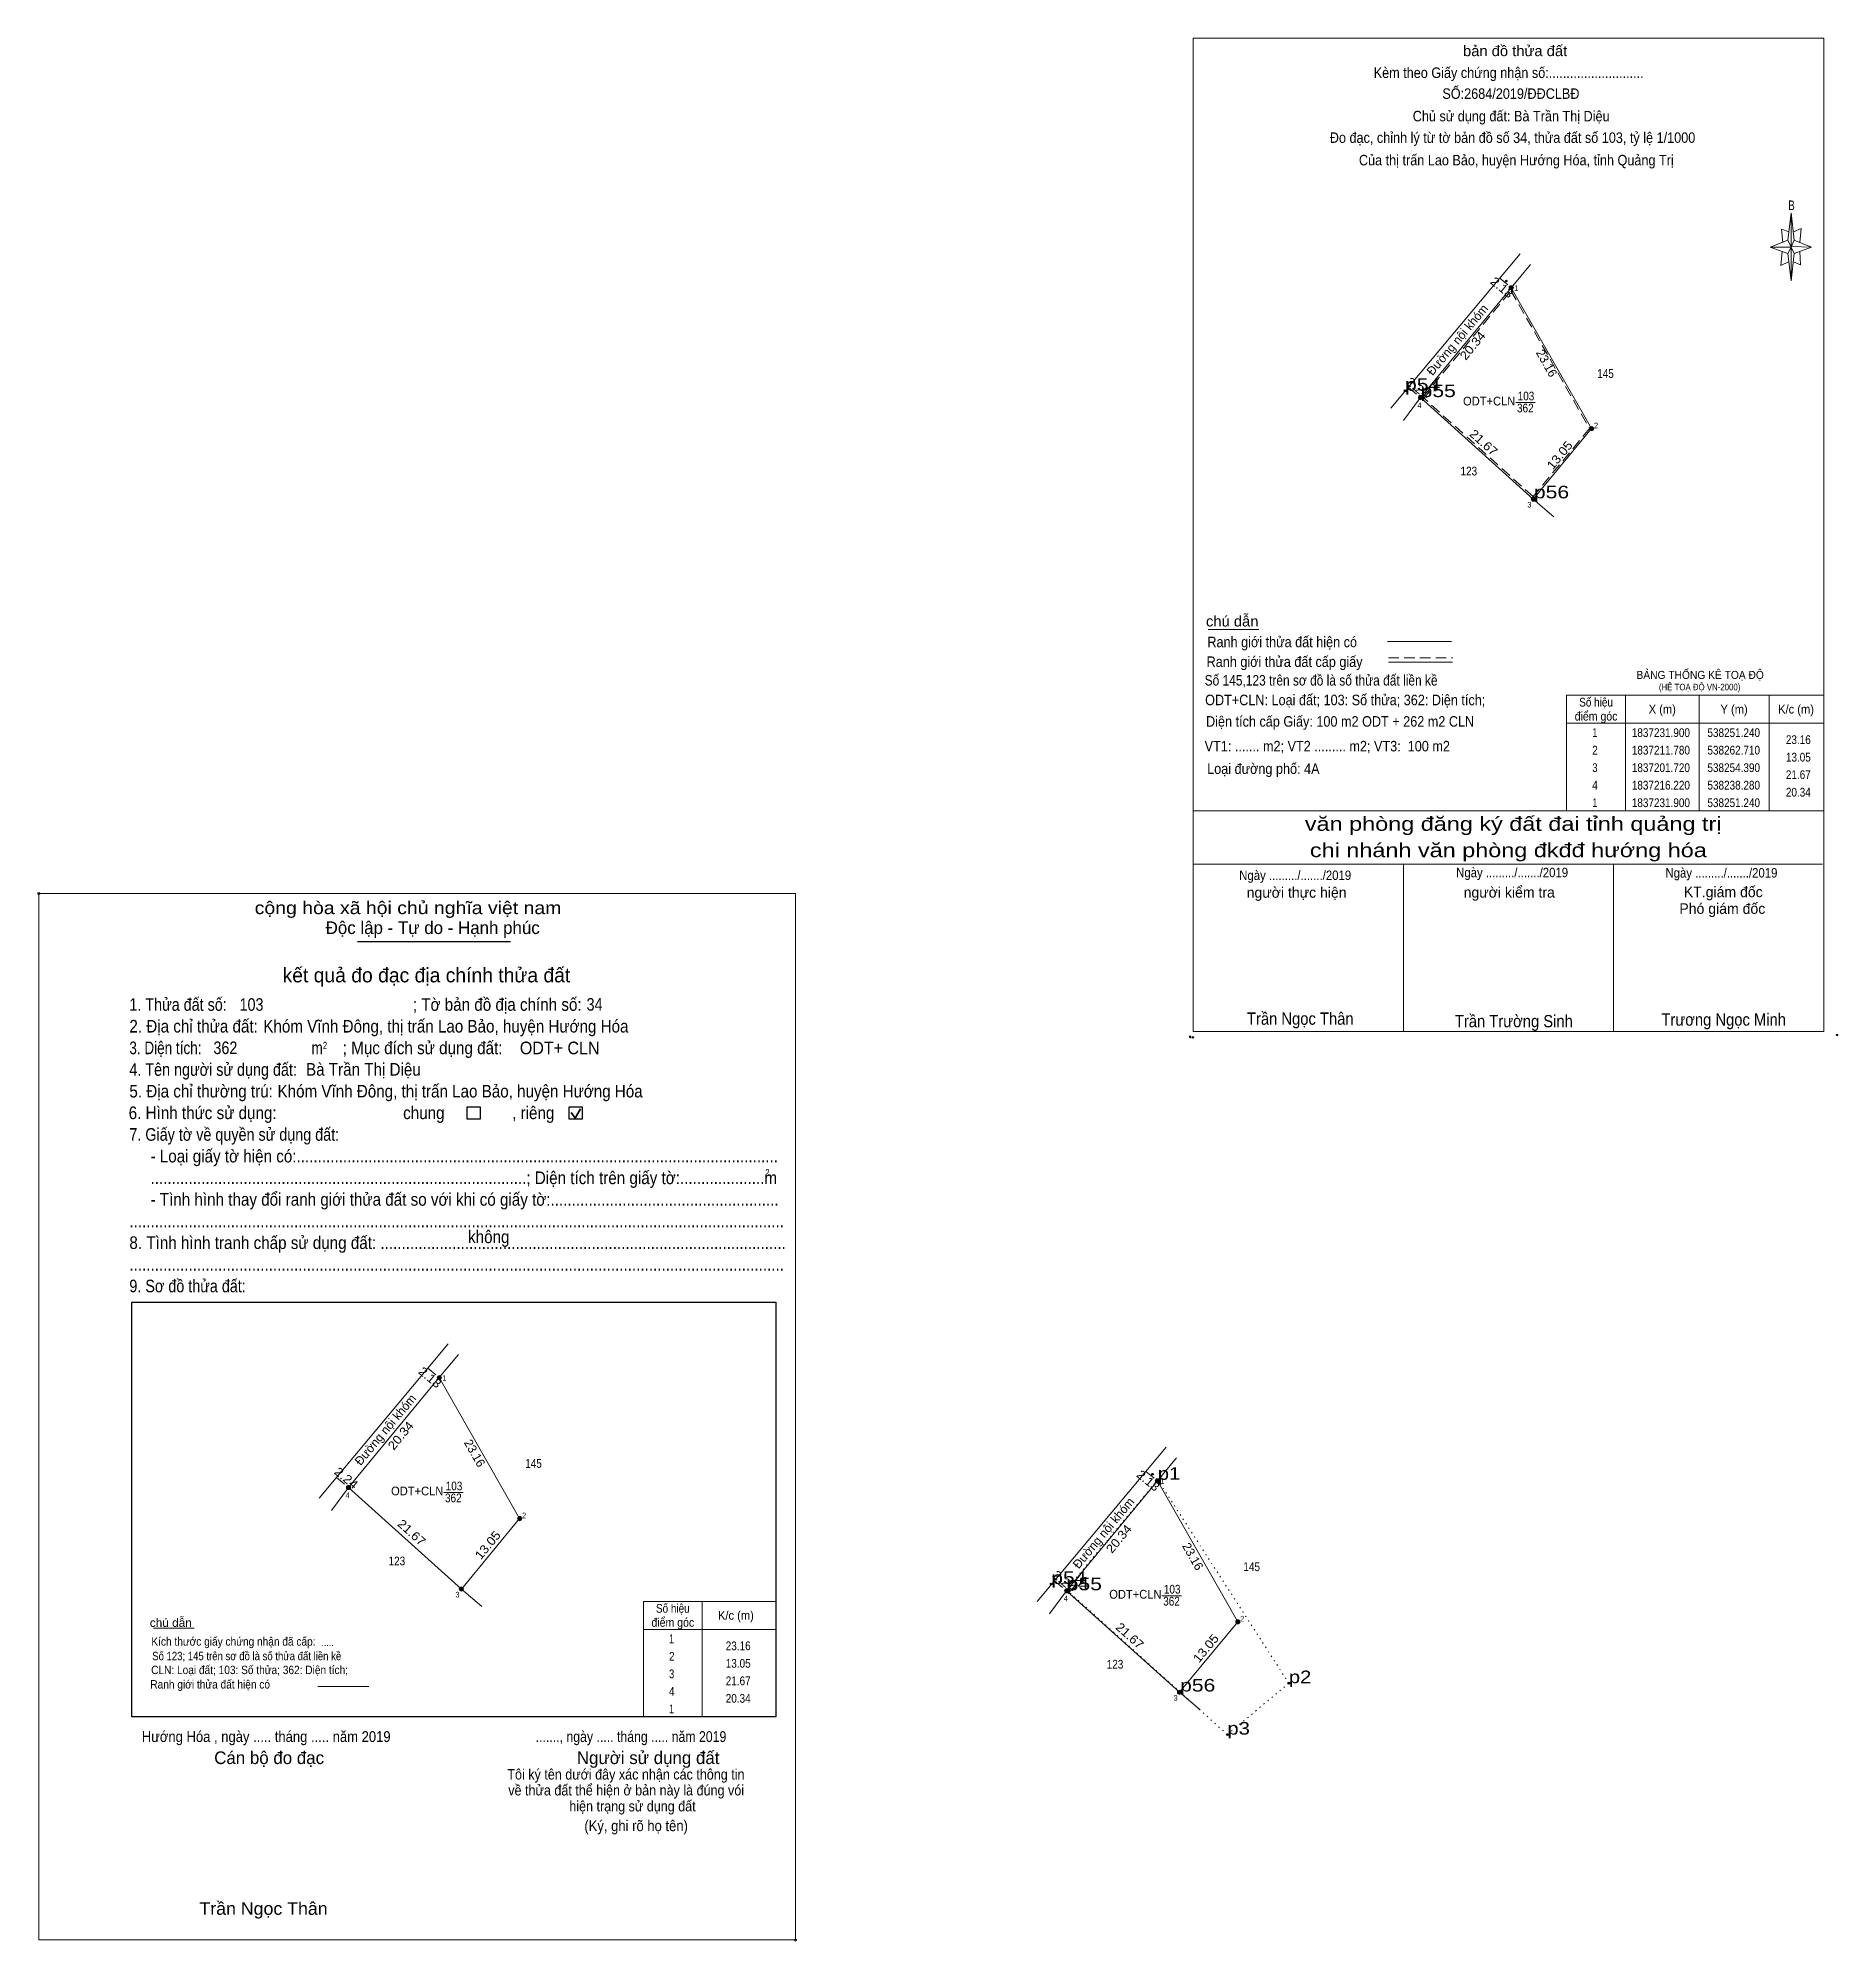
# Model space of a CAD drawing. Header units: metres. Extents: x 538091 to 538348, y 1837166 to 1837438.
import ezdxf
from ezdxf.enums import TextEntityAlignment as Align

# ---------------------------------------------------------------- set-up
doc = ezdxf.new("R2010")
doc.units = ezdxf.units.M
doc.header["$LTSCALE"] = 0.5
doc.header["$PDMODE"] = 32
doc.header["$PDSIZE"] = 0.25
doc.linetypes.add('DOTTED', pattern=[1.5, 0.3, -1.2])
doc.linetypes.add('MEDIUM_DASHED', pattern=[4.5, 3, -1.5])
for name, color, linetype, lineweight in [('1', 7, 'Continuous', 13), ('10', 7, 'Continuous', 13), ('17', 7, 'Continuous', 13), ('2', 7, 'Continuous', 25), ('28', 7, 'Continuous', 13), ('5', 7, 'Continuous', 13), ('6', 7, 'Continuous', 13), ('63', 7, 'Continuous', 13), ('8', 7, 'DOTTED', 13)]:
    doc.layers.add(name, color=color, linetype=linetype, lineweight=lineweight)
doc.layers.add('12', color=7, linetype='Continuous')
doc.layers.add('7', color=7, linetype='Continuous')

msp = doc.modelspace()

# ---------------------------------------------------------------- hatches: boundary and pattern name
at = {"layer": '63'}
for points in [[(538302.05, 1837402.22, 1), (538301.45, 1837402.22, 1)], [(538289.09, 1837386.54, 1), (538288.49, 1837386.54, 1)], [(538313.52, 1837382.1, 1), (538312.92, 1837382.1, 1)], [(538305.2, 1837372.04, 1), (538304.6, 1837372.04, 1)], [(538149.02, 1837246.64, 1), (538148.42, 1837246.64, 1)], [(538136.06, 1837230.96, 1), (538135.46, 1837230.96, 1)], [(538251.54, 1837231.9, 1), (538250.94, 1837231.9, 1)], [(538160.49, 1837226.52, 1), (538159.89, 1837226.52, 1)], [(538152.17, 1837216.46, 1), (538151.57, 1837216.46, 1)], [(538238.58, 1837216.22, 1), (538237.98, 1837216.22, 1)], [(538263.01, 1837211.78, 1), (538262.41, 1837211.78, 1)], [(538254.69, 1837201.72, 1), (538254.09, 1837201.72, 1)]]:
    msp.add_hatch(color=256, dxfattribs=at).paths.add_polyline_path(points)

# ---------------------------------------------------------------- linework, layer by layer
at = {"layer": '1'}
for p, q in [((538288.79, 1837386.54), (538301.75, 1837402.22)), ((538135.76, 1837230.96), (538148.72, 1837246.64)), ((538238.28, 1837216.22), (538251.24, 1837231.9))]:
    msp.add_line(p, q, dxfattribs=at)
at = {"layer": '1', "linetype": 'MEDIUM_DASHED'}
msp.add_lwpolyline([(538301.71, 1837401.78), (538312.92, 1837382.13), (538304.87, 1837372.4), (538289.14, 1837386.57)], close=True, dxfattribs=at)
at = {"layer": '1'}
for points in [[(538148.72, 1837246.64), (538160.19, 1837226.52), (538151.87, 1837216.46), (538135.76, 1837230.96)], [(538251.24, 1837231.9), (538262.71, 1837211.78), (538254.39, 1837201.72), (538238.28, 1837216.22)]]:
    msp.add_lwpolyline(points, close=True, dxfattribs=at)
at = {"layer": '10'}
for p, q in [((538303, 1837407.04), (538284.58, 1837385)), ((538301.75, 1837402.22), (538304.49, 1837405.52)), ((538286.36, 1837383.25), (538288.79, 1837386.54)), ((538304.9, 1837372.04), (538313.22, 1837382.1)), ((538149.97, 1837251.46), (538131.55, 1837229.42)), ((538148.72, 1837246.64), (538151.46, 1837249.94)), ((538252.49, 1837236.72), (538234.07, 1837214.68)), ((538251.24, 1837231.9), (538253.98, 1837235.2)), ((538133.33, 1837227.67), (538135.76, 1837230.96)), ((538151.87, 1837216.46), (538160.19, 1837226.52)), ((538235.85, 1837212.93), (538238.28, 1837216.22)), ((538254.39, 1837201.72), (538262.71, 1837211.78))]:
    msp.add_line(p, q, dxfattribs=at)
for points in [[(538288.79, 1837386.54), (538304.9, 1837372.04), (538307.83, 1837369.53)], [(538135.76, 1837230.96), (538151.87, 1837216.46), (538154.8, 1837213.95)], [(538238.28, 1837216.22), (538254.39, 1837201.72), (538257.32, 1837199.21)]]:
    msp.add_lwpolyline(points, dxfattribs=at)
at = {"layer": '17'}
for p, q in [((538258.48, 1837353.45), (538265.72, 1837353.45)), ((538107.93, 1837210.88), (538113.72, 1837210.88))]:
    msp.add_line(p, q, dxfattribs=at)
at = {"layer": '2'}
for p, q in [((538137.06, 1837308.9), (538158.9, 1837308.9)), ((538104.82, 1837257.39), (538196.76, 1837257.39)), ((538196.76, 1837257.39), (538196.76, 1837198.2))]:
    msp.add_line(p, q, dxfattribs=at)
at = {"layer": '2', "lineweight": 35}
for p, q in [((538167.53, 1837284.49), (538168.14, 1837283.69)), ((538168.14, 1837283.69), (538168.89, 1837285.03))]:
    msp.add_line(p, q, dxfattribs=at)
at = {"layer": '2', "lineweight": 13}
msp.add_lwpolyline([(538091.57, 1837315.75), (538199.58, 1837315.75), (538199.58, 1837166.37), (538091.57, 1837166.37)], close=True, dxfattribs=at)
at = {"layer": '2'}
for points in [[(538152.69, 1837285.28), (538154.55, 1837285.28), (538154.55, 1837283.55), (538152.69, 1837283.55)], [(538167.28, 1837285.28), (538169.14, 1837285.28), (538169.14, 1837283.55), (538167.28, 1837283.55)]]:
    msp.add_lwpolyline(points, close=True, dxfattribs=at)
msp.add_lwpolyline([(538196.76, 1837198.2), (538104.82, 1837198.2), (538104.82, 1837257.39)], dxfattribs=at)
for p in [(538091.57, 1837315.75), (538199.58, 1837166.37)]:
    msp.add_point(p, dxfattribs=at)
at = {"layer": '28'}
for p, q in [((538301.75, 1837402.22), (538313.22, 1837382.1)), ((538148.72, 1837246.64), (538160.19, 1837226.52)), ((538251.24, 1837231.9), (538262.71, 1837211.78))]:
    msp.add_line(p, q, dxfattribs=at)
at = {"layer": '5'}
for p, q in [((538341.23, 1837408.99), (538341.73, 1837412.89)), ((538341.23, 1837407.09), (538338.73, 1837407.99)), ((538342.13, 1837408.99), (538344.63, 1837407.99)), ((538342.13, 1837407.09), (538341.73, 1837403.19)), ((538343.03, 1837405.49), (538342.03, 1837405.89)), ((538342.93, 1837407.39), (538343.03, 1837405.49)), ((538256.36, 1837327.55), (538346.36, 1837327.55)), ((538256.36, 1837319.95), (538346.16, 1837319.95)), ((538256.36, 1837319.95), (538346.16, 1837319.95)), ((538256.36, 1837319.95), (538346.16, 1837319.95)), ((538286.36, 1837296.05), (538286.36, 1837319.95)), ((538316.36, 1837296.05), (538316.36, 1837319.95))]:
    msp.add_line(p, q, dxfattribs=at)
for points in [[(538256.36, 1837437.85), (538346.36, 1837437.85), (538346.36, 1837296.05), (538256.36, 1837296.05)], [(538341.73, 1837412.89), (538342.13, 1837408.99), (538341.73, 1837407.99)], [(538341.73, 1837407.99), (538338.73, 1837407.99), (538341.23, 1837408.99), (538342.13, 1837407.09), (538344.63, 1837407.99), (538341.73, 1837408.09)], [(538341.73, 1837407.99), (538341.73, 1837403.19), (538341.23, 1837407.09)]]:
    msp.add_lwpolyline(points, close=True, dxfattribs=at)
for points in [[(538341.43, 1837410.19), (538340.33, 1837410.59), (538340.53, 1837408.69)], [(538342.03, 1837410.19), (538343.13, 1837410.69), (538342.93, 1837408.69)], [(538341.73, 1837407.99), (538341.23, 1837408.99), (538338.73, 1837407.99)], [(538341.73, 1837407.99), (538342.13, 1837407.09), (538344.63, 1837407.99)], [(538340.43, 1837407.39), (538340.23, 1837405.39), (538341.33, 1837405.89)], [(538346.36, 1837296.05), (538256.36, 1837296.05), (538256.36, 1837319.95)]]:
    msp.add_lwpolyline(points, dxfattribs=at)
for p in [(538255.89, 1837295.28), (538256.29, 1837295.21)]:
    msp.add_point(p, dxfattribs=at)
at = {"layer": '6'}
for p, q in [((538284.08, 1837351.71), (538293.22, 1837351.71)), ((538284.22, 1837348.78), (538293.36, 1837348.78)), ((538131.38, 1837202.56), (538138.68, 1837202.56))]:
    msp.add_line(p, q, dxfattribs=at)
at = {"layer": '6', "linetype": 'MEDIUM_DASHED'}
msp.add_line((538284.22, 1837349.4), (538293.42, 1837349.4), dxfattribs=at)
at = {"layer": '6'}
msp.add_point((538348.26, 1837295.55), dxfattribs=at)
at = {"layer": '63', "linetype": 'MEDIUM_DASHED'}
for p, q in [((538300.11, 1837403.58), (538301.75, 1837402.22)), ((538287.06, 1837387.97), (538288.79, 1837386.54)), ((538147.08, 1837248), (538148.72, 1837246.64)), ((538134.03, 1837232.39), (538135.76, 1837230.96)), ((538249.6, 1837233.26), (538251.24, 1837231.9)), ((538236.55, 1837217.65), (538238.28, 1837216.22))]:
    msp.add_line(p, q, dxfattribs=at)
at = {"layer": '63'}
for p, q in [((538302.39, 1837385.82), (538305.17, 1837385.82)), ((538318.06, 1837344.05), (538318.06, 1837327.55)), ((538328.56, 1837344.05), (538328.56, 1837327.55)), ((538338.56, 1837344.05), (538338.56, 1837327.55)), ((538309.66, 1837340.05), (538346.36, 1837340.05)), ((538149.36, 1837230.24), (538152.14, 1837230.24)), ((538186.26, 1837214.7), (538186.26, 1837198.2)), ((538196.76, 1837214.7), (538196.76, 1837198.2)), ((538251.88, 1837215.5), (538254.66, 1837215.5)), ((538177.86, 1837210.7), (538196.76, 1837210.7))]:
    msp.add_line(p, q, dxfattribs=at)
msp.add_lwpolyline([(538309.66, 1837344.05), (538346.36, 1837344.05), (538346.36, 1837327.55), (538309.66, 1837327.55)], close=True, dxfattribs=at)
msp.add_lwpolyline([(538196.76, 1837198.2), (538177.86, 1837198.2), (538177.86, 1837214.7), (538196.76, 1837214.7)], dxfattribs=at)
for centre in [(538301.75, 1837402.22), (538288.79, 1837386.54), (538313.22, 1837382.1), (538304.9, 1837372.04), (538148.72, 1837246.64), (538135.76, 1837230.96), (538251.24, 1837231.9), (538160.19, 1837226.52), (538151.87, 1837216.46), (538238.28, 1837216.22), (538262.71, 1837211.78), (538254.39, 1837201.72)]:
    msp.add_circle(centre, 0.3, dxfattribs=at)
at = {"layer": '7'}
for p in [(538301.05, 1837403.17), (538301.73, 1837402.26), (538286.6, 1837387.5), (538288.81, 1837386.6), (538313.22, 1837382.1), (538304.99, 1837372.15), (538250.54, 1837232.85), (538251.22, 1837231.94), (538251.29, 1837232.05), (538236.08, 1837217.18), (538238.24, 1837216.37), (538238.3, 1837216.28), (538262.71, 1837211.78), (538254.48, 1837201.83), (538269.99, 1837203.02), (538261.23, 1837195.68)]:
    msp.add_point(p, dxfattribs=at)
at = {"layer": '8'}
for points in [[(538270, 1837203.02), (538251.29, 1837232.05), (538238.24, 1837216.37)], [(538238.24, 1837216.37), (538261.23, 1837195.68), (538269.99, 1837203.02)]]:
    msp.add_lwpolyline(points, dxfattribs=at)

# ---------------------------------------------------------------- texts
at = {"layer": '1'}
for s, width, p in [('ODT+CLN', 0.95, (538298.6, 1837385.41)), ('362', 0.85, (538303.755, 1837384.42)), ('103', 0.85, (538303.855, 1837386.13)), ('ODT+CLN', 0.95, (538145.57, 1837229.83)), ('103', 0.85, (538150.825, 1837230.55)), ('362', 0.85, (538150.725, 1837228.84)), ('ODT+CLN', 0.95, (538248.09, 1837215.09)), ('362', 0.85, (538253.245, 1837214.1)), ('103', 0.85, (538253.345, 1837215.81))]:
    msp.add_text(s, height=1.25, dxfattribs=dict(at, width=width)).set_placement(p, align=Align.CENTER)
for s, height, width, p in [('BẢNG THỐNG KÊ TOẠ ĐỘ ', 1.15, 0.95, (538319.63, 1837346.37)), ('(HỆ TOẠ ĐỘ VN-2000)', 0.93, 0.9, (538322.83, 1837344.75))]:
    msp.add_text(s, height=height, dxfattribs=dict(at, width=width)).set_placement(p)
at = {"layer": '12'}
for s, width, p in [('p54', 1.25, (538286.59, 1837387.5)), ('p55', 1.25, (538288.81, 1837386.6)), ('p56', 1.25, (538304.99, 1837372.15)), ('p1', 1.2, (538251.29, 1837232.05)), ('p54', 1.25, (538236.08, 1837217.18)), ('p4', 1.2, (538238.24, 1837216.37)), ('p55', 1.25, (538238.3, 1837216.28)), ('p56', 1.25, (538254.48, 1837201.83)), ('p2', 1.2, (538270, 1837203.02)), ('p3', 1.2, (538261.23, 1837195.68))]:
    msp.add_text(s, height=1.8, dxfattribs=dict(at, width=width)).set_placement(p)
at = {"layer": '2'}
for s, height, width, p in [('cộng hòa xã hội chủ nghĩa việt nam', 1.803, 1.15, (538122.37, 1837312.8)), ('1. Thửa đất số:', 1.803, 0.85, (538104.48, 1837299)), ('103', 1.8, 0.85, (538120.21, 1837299)), ('; Tờ bản đồ địa chính số:', 1.803, 0.9, (538144.94, 1837299)), ('34', 1.8, 0.85, (538169.75, 1837299.02)), ('2. Địa chỉ thửa đất:', 1.803, 0.9, (538104.48, 1837295.9)), ('Khóm Vĩnh Đông, thị trấn Lao Bảo, huyện Hướng Hóa', 1.8, 0.9, (538123.6, 1837295.9)), ('3. Diện tích:', 1.803, 0.8, (538104.48, 1837292.81)), ('362', 1.8, 0.85, (538116.48, 1837292.82)), ('m', 1.803, 0.8, (538130.48, 1837292.81)), ('2', 1.03, 0.8, (538132.1, 1837293.54)), ('; Mục đích sử dụng đất:', 1.803, 0.9, (538134.94, 1837292.81)), ('ODT+ CLN', 1.8, 0.95, (538160.22, 1837292.8)), ('4. Tên người sử dụng đất:', 1.803, 0.85, (538104.48, 1837289.72)), ('Bà Trần Thị Diệu', 1.8, 0.9, (538129.7, 1837289.74)), ('5. Địa chỉ thường trú:', 1.803, 0.9, (538104.48, 1837286.63)), ('Khóm Vĩnh Đông, thị trấn Lao Bảo, huyện Hướng Hóa', 1.8, 0.9, (538125.63, 1837286.63)), ('6. Hình thức sử dụng:', 1.803, 0.9, (538104.38, 1837283.54)), ('chung                , riêng', 1.803, 0.9, (538143.56, 1837283.54)), ('7. Giấy tờ về quyền sử dụng đất:', 1.803, 0.85, (538104.48, 1837280.45)), ('     - Loại giấy tờ hiện có:..................................................................................................................', 1.803, 0.9, (538104.48, 1837277.36)), ('     .........................................................................................; Diện tích trên giấy tờ:....................m', 1.803, 0.9, (538104.48, 1837274.26)), ('2', 1.03, 0.8, (538195.25, 1837275.4)), ('     - Tình hình thay đổi ranh giới thửa đất so với khi có giấy tờ:......................................................', 1.803, 0.9, (538104.48, 1837271.18)), ('8. Tình hình tranh chấp sử dụng đất: ................................................................................................', 1.803, 0.9, (538104.48, 1837265)), ('...........................................................................................................................................................', 1.803, 0.9, (538104.48, 1837268.08)), ('không', 1.803, 0.9, (538152.83, 1837265.84)), ('9. Sơ đồ thửa đất:', 1.803, 0.85, (538104.48, 1837258.82)), ('...........................................................................................................................................................', 1.803, 0.9, (538104.48, 1837261.9)), ('Hướng Hóa , ngày ..... tháng ..... năm 2019', 1.544, 0.9, (538106.25, 1837194.63)), ('......., ngày ..... tháng ..... năm 2019', 1.544, 0.85, (538162.48, 1837194.63)), ('(Ký, ghi rõ họ tên)', 1.545, 0.9, (538169.43, 1837181.9)), ('Trần Ngọc Thân', 1.804, 1.05, (538114.48, 1837169.96))]:
    msp.add_text(s, height=height, dxfattribs=dict(at, width=width)).set_placement(p)
for s, p in [('Độc lập - Tự do - Hạnh phúc', (538132.5, 1837309.96)), ('Cán bộ đo đạc', (538116.59, 1837191.48)), ('Người sử dụng đất', (538168.36, 1837191.48))]:
    msp.add_text(s, height=1.803, dxfattribs=at).set_placement(p)
for s, height, p in [('kết quả đo đạc địa chính thửa đất', 2.061, (538146.885, 1837303.06)), ('.', 0.5152, (538199.5749, 1837166.09))]:
    msp.add_text(s, height=height, dxfattribs=at).set_placement(p, align=Align.CENTER)
for s, height, width, p in [('.....', 1, 0.95, (538132.775, 1837208.34)), ('Tôi ký tên dưới đây xác nhận các thông tin', 1.489, 0.9, (538175.365, 1837189.27)), ('về thửa đất thể hiện ở bản này là đúng vói', 1.489, 0.9, (538175.4, 1837187)), ('hiện trạng sử dụng đất', 1.489, 0.9, (538176.3, 1837184.72))]:
    msp.add_text(s, height=height, dxfattribs=dict(at, width=width)).set_placement(p, align=Align.CENTER)
at = {"layer": '5'}
for s, height, width, p in [('bản đồ thửa đất', 1.5, 1.05, (538302.3, 1837435.27)), ('Kèm theo Giấy chứng nhận số:...........................', 1.5, 0.9, (538301.38, 1837432.16)), ('SỐ:2684/2019/ĐĐCLBĐ', 1.5, 0.9, (538301.7, 1837429.17)), ('Chủ sử dụng đất: Bà Trần Thị Diệu', 1.5, 0.9, (538301.74, 1837425.96)), ('Đo đạc, chỉnh lý từ tờ bản đồ số 34, thửa đất số 103, tỷ lệ 1/1000 ', 1.5, 0.9, (538302.185, 1837422.89)), ('Của thị trấn Lao Bảo, huyện Hướng Hóa, tỉnh Quảng Trị', 1.5, 0.9, (538302.475, 1837419.68)), ('B', 1.378, 0.75, (538341.76, 1837413.29)), ('văn phòng đăng ký đất đai tỉnh quảng trị', 2, 1.25, (538302.025, 1837324.69)), ('chi nhánh văn phòng đkđđ hướng hóa', 2, 1.25, (538301.335, 1837320.93)), ('Ngày ........./......./2019', 1.35, 0.9, (538270.905, 1837317.67)), ('Ngày ........./......./2019', 1.35, 0.9, (538301.875, 1837318.07)), ('Ngày ........./......./2019', 1.35, 0.9, (538331.755, 1837318.02)), ('Trần Ngọc Thân', 1.75, 0.9, (538271.63, 1837297.01)), ('Trương Ngọc Minh', 1.75, 0.9, (538332.075, 1837296.88)), ('Trần Trường Sinh', 1.75, 0.9, (538302.12, 1837296.65))]:
    msp.add_text(s, height=height, dxfattribs=dict(at, width=width)).set_placement(p, align=Align.CENTER)
for s, p in [('người thực hiện', (538271.11, 1837315.14)), ('người kiểm tra', (538301.465, 1837315.16)), ('KT.giám đốc', (538332.015, 1837315.22)), ('Phó giám đốc', (538331.88, 1837312.84))]:
    msp.add_text(s, height=1.5, dxfattribs=at).set_placement(p, align=Align.CENTER)
at = {"layer": '6'}
for s, height, width, p in [('chú dẫn', 1.5, 1.05, (538258.17, 1837353.86)), ('Ranh giới thửa đất hiện có ', 1.5, 0.9, (538258.37, 1837350.9)), ('Ranh giới thửa đất cấp giấy', 1.5, 0.9, (538258.26, 1837348.08)), ('Số 145,123 trên sơ đồ là số thửa đất liền kề', 1.5, 0.85, (538257.98, 1837345.43)), ('ODT+CLN: Loại đất; 103: Số thửa; 362: Diện tích;', 1.5, 0.9, (538258.05, 1837342.62)), ('Diện tích cấp Giấy: 100 m2 ODT + 262 m2 CLN', 1.5, 0.9, (538258.18, 1837339.56)), ('VT1: ....... m2; VT2 ......... m2; VT3:  100 m2', 1.5, 0.9, (538257.98, 1837336.03)), ('Loại đường phố: 4A', 1.5, 0.9, (538258.34, 1837332.81)), ('chú dẫn', 1.2, 1.05, (538107.4, 1837211.06)), ('Kích thước giấy chứng nhận đã cấp:', 1.2, 0.9, (538107.62, 1837208.38)), ('Số 123; 145 trên sơ đồ là số thửa đất liền kề', 1.2, 0.85, (538107.74, 1837206.3)), ('Ranh giới thửa đất hiện có ', 1.2, 0.9, (538107.47, 1837202.26)), ('CLN: Loại đất; 103: Số thửa; 362: Diện tích;', 1.2, 0.9, (538107.59, 1837204.32))]:
    msp.add_text(s, height=height, dxfattribs=dict(at, width=width)).set_placement(p)
at = {"layer": '63'}
for s, rotation, width, p in [('2.13', 320.332, 1.1, (538300.031, 1837401.7767)), ('20.34', 50.425, 1.1, (538296.7251, 1837393.5468)), ('2.24', 320.423, 1.15, (538288.0718, 1837387.4051)), ('21.67', 318.011, 1.1, (538297.3869, 1837379.6477)), ('13.05', 50.408, 1.1, (538309.1494, 1837377.9167)), ('2.13', 320.332, 1.1, (538147.001, 1837246.1967)), ('20.34', 50.425, 1.1, (538143.6951, 1837237.9668)), ('2.24', 320.423, 1.15, (538135.0418, 1837231.8251)), ('2.13', 320.332, 1.1, (538249.521, 1837231.4567)), ('21.67', 318.011, 1.1, (538144.3569, 1837224.0677)), ('20.34', 50.425, 1.1, (538246.2151, 1837223.2268)), ('13.05', 50.408, 1.1, (538156.1194, 1837222.3367)), ('2.24', 320.423, 1.15, (538237.5618, 1837217.0851)), ('21.67', 318.011, 1.1, (538246.8769, 1837209.3277)), ('13.05', 50.408, 1.1, (538258.6394, 1837207.5967))]:
    msp.add_text(s, height=1.25, rotation=rotation, dxfattribs=dict(at, width=width)).set_placement(p, align=Align.CENTER)
for s, height, width, p in [(' 1', 0.8, 0.9, (538302.76, 1837401.77)), (' 4', 0.8, 0.95, (538288.96, 1837385.03)), (' 2', 0.8, 0.9, (538314.15, 1837382.15)), (' 3', 0.8, 0.95, (538304.64, 1837370.84)), ('23.16', 1.25, 0.85, (538344.51, 1837337.08)), ('13.05', 1.25, 0.85, (538344.51, 1837334.58)), ('21.67', 1.25, 0.85, (538344.51, 1837332.08)), ('20.34', 1.25, 0.85, (538344.51, 1837329.58)), (' 1', 0.8, 0.9, (538149.73, 1837246.19)), (' 1', 0.8, 0.9, (538252.25, 1837231.45)), (' 4', 0.8, 0.95, (538135.93, 1837229.45)), (' 2', 0.8, 0.9, (538161.12, 1837226.57)), (' 3', 0.8, 0.95, (538151.61, 1837215.26)), (' 4', 0.8, 0.95, (538238.45, 1837214.71)), (' 2', 0.8, 0.9, (538263.64, 1837211.83)), ('23.16', 1.25, 0.85, (538193.17, 1837207.73)), ('13.05', 1.25, 0.85, (538193.17, 1837205.23)), ('21.67', 1.25, 0.85, (538193.17, 1837202.73)), ('20.34', 1.25, 0.85, (538193.17, 1837200.23)), (' 3', 0.8, 0.95, (538254.13, 1837200.52))]:
    msp.add_text(s, height=height, dxfattribs=dict(at, width=width)).set_placement(p, align=Align.RIGHT)
for s, rotation, p in [('Đường nội khóm', 50.113, (538294.5314, 1837394.3842)), ('23.16', 299.687, (538306.262, 1837391.1295)), ('Đường nội khóm', 50.113, (538141.5014, 1837238.8042)), ('23.16', 299.687, (538153.232, 1837235.5495)), ('Đường nội khóm', 50.113, (538244.0214, 1837224.0642)), ('23.16', 299.687, (538255.752, 1837220.8095))]:
    msp.add_text(s, height=1.25, rotation=rotation, dxfattribs=at).set_placement(p, align=Align.CENTER)
for s, width, p in [('145', 0.85, (538315.205, 1837389.34)), ('123', 0.85, (538295.695, 1837375.42)), ('Số hiệu', 0.85, (538313.86, 1837342.43)), ('X (m)', 0.95, (538323.31, 1837341.43)), ('Y (m)', 0.95, (538333.565, 1837341.43)), ('K/c (m)', 0.95, (538342.405, 1837341.43)), ('điểm góc', 0.9, (538313.86, 1837340.43)), (' 2', 0.85, (538313.515, 1837335.58)), (' 1', 0.75, (538313.51, 1837338.08)), ('1837231.900', 0.85, (538323.11, 1837338.08)), ('1837211.780', 0.85, (538323.11, 1837335.58)), ('538251.240', 0.85, (538333.51, 1837338.08)), ('538262.710', 0.85, (538333.51, 1837335.58)), (' 3', 0.8, (538313.505, 1837333.08)), ('1837201.720', 0.85, (538323.11, 1837333.08)), ('538254.390', 0.85, (538333.51, 1837333.08)), (' 4', 0.85, (538313.51, 1837330.58)), ('1837216.220', 0.85, (538323.11, 1837330.58)), ('538238.280', 0.85, (538333.51, 1837330.58)), (' 1', 0.75, (538313.51, 1837328.08)), ('1837231.900', 0.85, (538323.11, 1837328.08)), ('538251.240', 0.85, (538333.51, 1837328.08)), ('145', 0.85, (538162.175, 1837233.76)), ('123', 0.85, (538142.665, 1837219.84)), ('145', 0.85, (538264.695, 1837219.02)), ('Số hiệu', 0.85, (538182.06, 1837213.08)), ('điểm góc', 0.9, (538182.06, 1837211.08)), ('K/c (m)', 0.95, (538191.065, 1837212.08)), (' 1', 0.75, (538181.71, 1837208.73)), (' 2', 0.85, (538181.715, 1837206.23)), ('123', 0.85, (538245.185, 1837205.1)), (' 3', 0.8, (538181.705, 1837203.73)), (' 4', 0.85, (538181.71, 1837201.23)), (' 1', 0.75, (538181.71, 1837198.73))]:
    msp.add_text(s, height=1.25, dxfattribs=dict(at, width=width)).set_placement(p, align=Align.CENTER)

doc.saveas('drawing.dxf')
